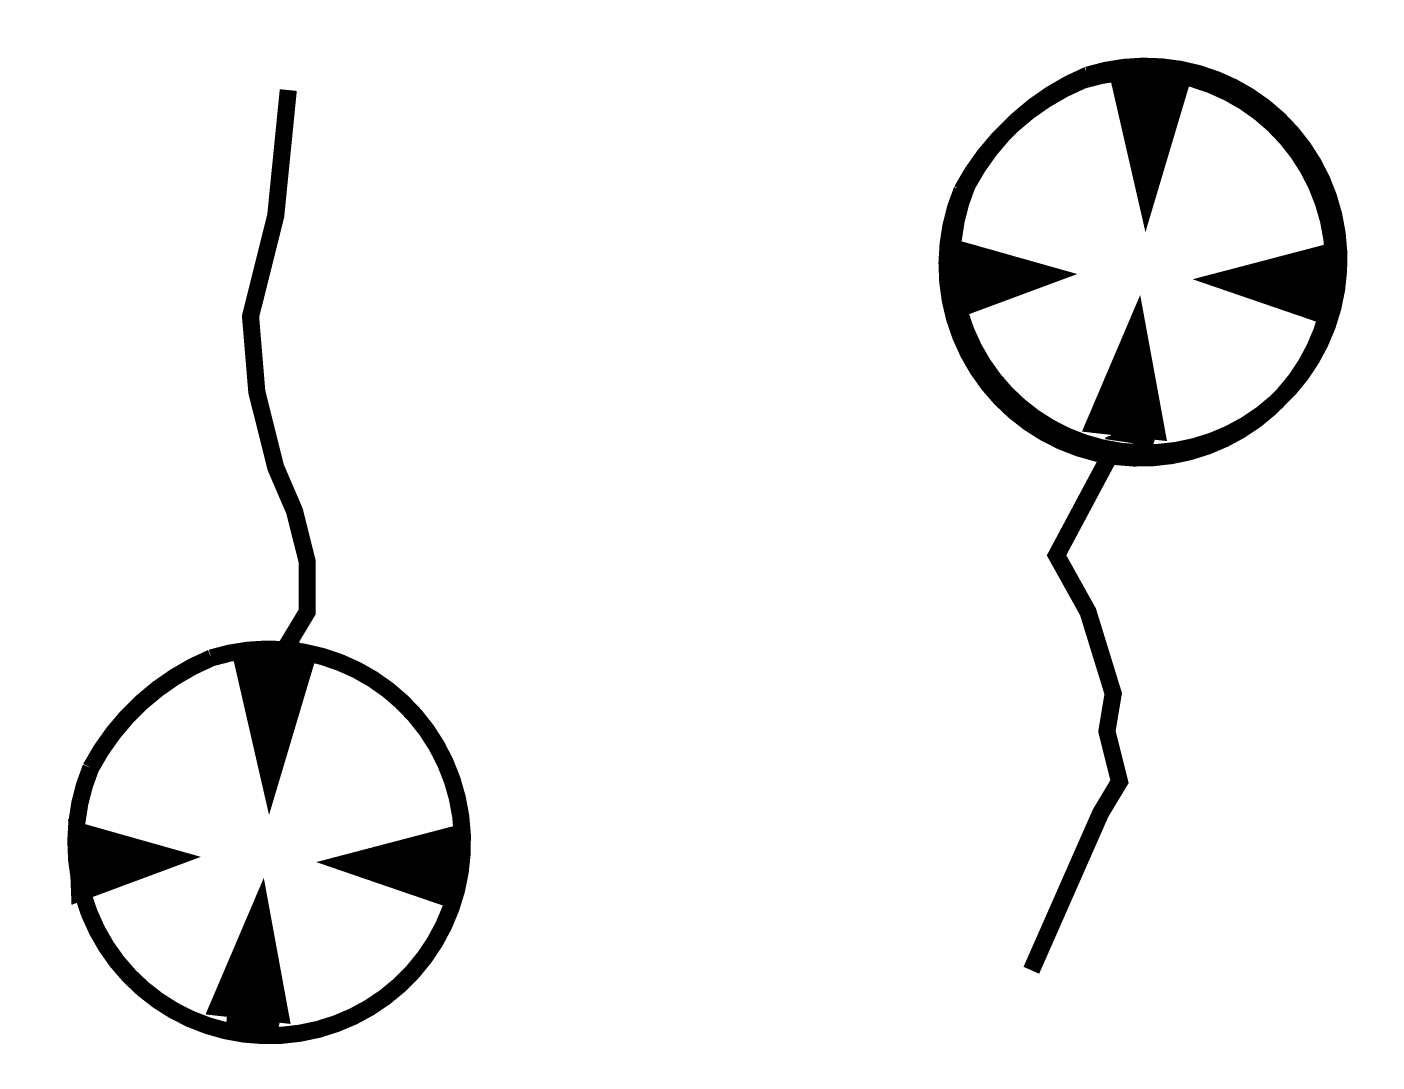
# Model space of a CAD drawing. Extents: x -0.04 to 7.85, y -0.15 to 5.9.
import ezdxf

# ---------------------------------------------------------------- set-up
doc = ezdxf.new("R2010")
doc.units = 0
doc.header["$MEASUREMENT"] = 0
doc.layers.get('0').update_dxf_attribs({"linetype": 'CONTINUOUS'})

msp = doc.modelspace()

# ---------------------------------------------------------------- linework, layer by layer
for points in [[(6.4939, 4.6987, 0, 0.5, 0), (6.5245, 5.6468, 0.5, 0.5, 0)], [(6.0958, 4.4541, 0, 0.5, 0), (5.3302, 4.4235, 0.5, 0.5, 0)], [(6.7695, 4.4235, 0, 0.5, 0), (7.5963, 4.3929, 0.5, 0.5, 0)], [(6.4633, 4.3317, 0, 0.5, 0), (6.3714, 3.506, 0.5, 0.5, 0)], [(6.2599, 3.4943, 0.01, 0.1, 0), (6.431, 3.5133, 0.1, 0.1, 0), (6.5451, 3.4753, 0.1, 0.1, 0)], [(1.3751, 1.2947, 0, 0.5, 0), (1.4057, 2.2428, 0.5, 0.5, 0)], [(0.977, 1.0501, 0, 0.5, 0), (0.2115, 1.0195, 0.5, 0.5, 0)], [(1.6507, 1.0195, 0, 0.5, 0), (2.4775, 0.9889, 0.5, 0.5, 0)], [(1.3445, 0.9277, 0, 0.5, 0), (1.2526, 0.102, 0.5, 0.5, 0)]]:
    msp.add_lwpolyline(points, format="xyseb")
at = {"const_width": 0.1}
for points in [[(6.1264, 5.5856, -4.517192), (5.4221, 4.9434, -0.174118), (6.1264, 5.5856, 0.109054)], [(6.1571, 5.6162, -4.517192), (5.4527, 4.974, -0.174118), (6.1571, 5.6162, 0.109054)], [(1.0383, 2.2122, -4.517192), (0.334, 1.57, -0.174118), (1.0383, 2.2122, 0.109054)]]:
    msp.add_lwpolyline(points, format="xyb", dxfattribs=at)
for points in [[(1.4876, 5.5284), (1.4141, 4.794), (1.267, 4.2065), (1.3038, 3.7658), (1.4141, 3.3252), (1.5244, 3.0682), (1.598, 2.7744), (1.598, 2.4807), (1.4876, 2.2971), (1.5612, 2.2236)], [(6.2688, 3.3619), (5.9746, 2.8111), (6.1585, 2.4807), (6.3056, 2.0033), (6.2688, 1.783), (6.3423, 1.4892), (6.232, 1.3057), (5.8275, 0.3877)], [(1.127, 0.0955), (1.3551, 0.0766), (1.4311, 0.0576)]]:
    msp.add_lwpolyline(points, dxfattribs=at)

doc.saveas('drawing.dxf')
